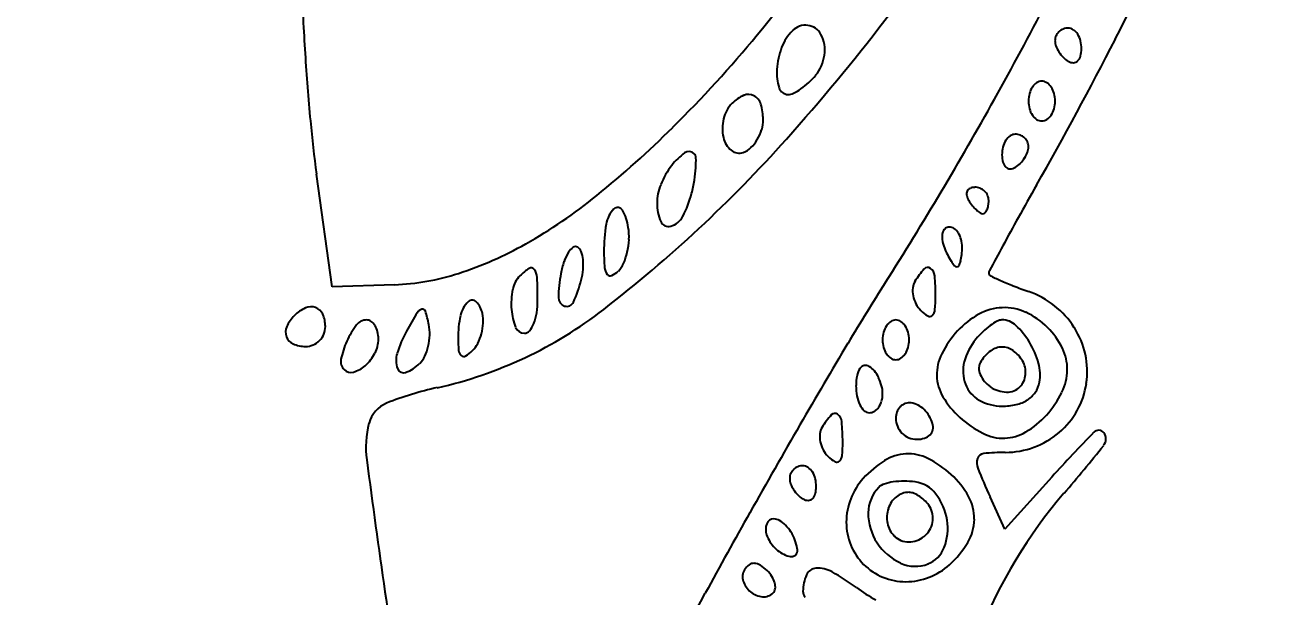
# Model space of a CAD drawing. Header units: millimetres. Extents: x 56222 to 3066687, y -650199 to -121287.
# Drawn here: x 141940.712 to 141941.892, y -185300.674 to -185300.135 of the extents above; entities that cross this region are included whole.
import ezdxf
from ezdxf import colors
from ezdxf.entities.mleader import LeaderData, LeaderLine
from ezdxf.math import Vec2, Vec3

# ---------------------------------------------------------------- set-up
doc = ezdxf.new("R2010")
doc.units = ezdxf.units.MM
doc.header["$MEASUREMENT"] = 0
doc.layers.add('$TD_AUDIT_GENERATED_(A0BDF17)', color=32, linetype='Continuous', lineweight=30)
doc.layers.add('Text', color=7, linetype='Continuous', lineweight=15)
doc.styles.add('style4', font='ARIALN.TTF')

msp = doc.modelspace()

# ---------------------------------------------------------------- linework, layer by layer
at = {"layer": '$TD_AUDIT_GENERATED_(A0BDF17)', "linetype": 'Continuous', "lineweight": 25, "ltscale": 2}
for p, q in [((141941.0011, -185300.3818, 0.5173), (141940.9864, -185300.2756, 0.5173)), ((141941.0597, -185300.3798, 0.5173), (141941.0011, -185300.3818, 0.5173)), ((141941.6786, -185300.5611, 0.5173), (141941.6345, -185300.6099, 0.5173)), ((141941.6345, -185300.6099, 0.5173), (141941.6206, -185300.5796, 0.5173))]:
    msp.add_line(p, q, dxfattribs=at)
for centre, radius, start, end in [((141937.6276, -185298.0482, 0.5173), 4.6163, 332.9383, 335.0112), ((141939.9998, -185298.9656, 0.5173), 1.9165, 318.2163, 326.9083), ((141938.4019, -185298.4131, 0.5173), 3.6876, 330.9274, 334.1172), ((141940.1528, -185299.1138, 0.5173), 1.619, 320.4555, 324.9707), ((141943.7537, -185299.9771, 0.5173), 2.7842, 182.4527, 183.8101), ((141941.4658, -185300.1719, 0.5173), 0.0443, 135.0022, 159.3788), ((141941.4469, -185300.1529, 0.5173), 0.0175, 82.9352, 135.0022), ((141941.447, -185300.1515, 0.5173), 0.0161, 27.5213, 82.9353), ((141941.6936, -185300.1503, 0.5173), 0.0119, 133.2605, 155.9284), ((141941.694, -185300.1507, 0.5173), 0.0126, 111.254, 133.2605), ((141941.6942, -185300.1513, 0.5173), 0.0132, 90.0022, 111.2539), ((141941.6942, -185300.1465, 0.5173), 0.00832, 55.065, 90.0022), ((141941.6904, -185300.152, 0.5173), 0.0151, 32.6794, 55.0652), ((141940.4937, -185299.3953, 0.5173), 1.1769, 314.7206, 320.4554), ((141941.4324, -185300.1592, 0.5173), 0.0326, 352.1114, 27.5212), ((141938.5738, -185298.5317, 0.5173), 3.5538, 330.4164, 332.9384), ((141941.6927, -185300.1499, 0.5173), 0.011, 155.9285, 180.0022), ((141941.6962, -185300.1499, 0.5173), 0.0145, 180.0021, 200.4918), ((141941.685, -185300.1555, 0.5173), 0.0215, 14.258, 32.6794), ((141941.6765, -185300.1576, 0.5173), 0.0302, 0.0022, 14.258), ((141943.6367, -185299.9848, 0.5173), 2.667, 183.8101, 185.1783), ((141941.493, -185300.1821, 0.5173), 0.0734, 159.3789, 176.0863), ((141941.4274, -185300.1585, 0.5173), 0.0376, 320.312, 352.1113), ((141941.7098, -185300.1448, 0.5173), 0.029, 200.4918, 212.6794), ((141941.7123, -185300.1433, 0.5173), 0.0319, 212.6795, 224.3651), ((141941.7075, -185300.1479, 0.5173), 0.0253, 224.3651, 238.2846), ((141941.6963, -185300.1619, 0.5173), 0.00984, 313.2606, 344.8711), ((141941.6803, -185300.1576, 0.5173), 0.0264, 344.871, 0.0021), ((141941.4665, -185300.1803, 0.5173), 0.0468, 176.0863, 197.4712), ((141941.699, -185300.1617, 0.5173), 0.00903, 238.2846, 269.9762), ((141941.699, -185300.1648, 0.5173), 0.00595, 269.9762, 313.2606), ((141941.4002, -185300.1359, 0.5173), 0.073, 312.8261, 320.312), ((141941.6692, -185300.1967, 0.5173), 0.00858, 90.0022, 123.7206), ((141941.6692, -185300.1967, 0.5173), 0.00858, 56.2837, 90.0021), ((141941.3931, -185300.2116, 0.5173), 0.011, 62.2768, 113.4987), ((141941.4304, -185300.1917, 0.5173), 0.00892, 197.4711, 270.0021), ((141941.4304, -185300.1888, 0.5173), 0.0118, 270.0022, 296.3366), ((141941.4116, -185300.1509, 0.5173), 0.0541, 296.3367, 304.8524), ((141941.4042, -185300.1402, 0.5173), 0.0671, 304.8524, 312.8261), ((141941.6847, -185300.2069, 0.5173), 0.028, 165.1598, 180.0022), ((141941.6773, -185300.2049, 0.5173), 0.0203, 146.312, 165.1598), ((141941.6726, -185300.2018, 0.5173), 0.0147, 123.7206, 146.312), ((141941.6659, -185300.2018, 0.5173), 0.0147, 33.6923, 56.2836), ((141941.6612, -185300.2049, 0.5173), 0.0203, 14.8445, 33.6923), ((141941.6538, -185300.2069, 0.5173), 0.028, 0.002, 14.8445), ((141941.3996, -185300.2308, 0.5173), 0.0309, 135.0021, 166.2579), ((141941.4028, -185300.2339, 0.5173), 0.0354, 113.4987, 135.0022), ((141941.392, -185300.2137, 0.5173), 0.0134, 17.1439, 62.2768), ((141941.3577, -185300.2243, 0.5173), 0.0492, 0.0021, 17.1439), ((141938.6449, -185298.5482, 0.5173), 3.4095, 327.5445, 330.9274), ((141941.6847, -185300.2069, 0.5173), 0.028, 180.002, 194.8445), ((141941.6538, -185300.2069, 0.5173), 0.028, 345.1598, 0.0022), ((141941.4071, -185300.2326, 0.5173), 0.0386, 166.2579, 192.7116), ((141941.3735, -185300.2243, 0.5173), 0.0335, 343.3675, 0.0022), ((141941.6773, -185300.2088, 0.5173), 0.0203, 194.8445, 213.6923), ((141941.6726, -185300.212, 0.5173), 0.0147, 213.6923, 236.2836), ((141941.6692, -185300.217, 0.5173), 0.00858, 236.2837, 270.0021), ((141941.6692, -185300.217, 0.5173), 0.00858, 270.0022, 303.7206), ((141941.6659, -185300.212, 0.5173), 0.0147, 303.7206, 326.312), ((141941.6612, -185300.2088, 0.5173), 0.0203, 326.312, 345.1598), ((141942.0316, -185300.1303, 0.5173), 1.0553, 185.1783, 187.9126), ((141940.6426, -185299.5457, 0.5173), 0.9653, 309.0089, 314.7205), ((141941.3675, -185300.2225, 0.5173), 0.0396, 328.7181, 343.3677), ((141940.4677, -185299.3838, 0.5173), 1.289, 307.7449, 318.2163), ((141941.391, -185300.2363, 0.5173), 0.0221, 192.7115, 230.0003), ((141941.3704, -185300.2242, 0.5173), 0.0363, 313.4167, 328.7181), ((141941.6535, -185300.2554, 0.5173), 0.0215, 147.3249, 165.7463), ((141941.6481, -185300.252, 0.5173), 0.0151, 124.9391, 147.3248), ((141941.6443, -185300.2464, 0.5173), 0.00832, 90.0021, 124.9392), ((141941.6443, -185300.2512, 0.5173), 0.0132, 68.7503, 90.0021), ((141941.6445, -185300.2507, 0.5173), 0.0126, 46.7438, 68.7503), ((141941.6449, -185300.2502, 0.5173), 0.0119, 24.0759, 46.7437), ((141941.6458, -185300.2498, 0.5173), 0.011, 0.0021, 24.0757), ((141941.364, -185300.2999, 0.5173), 0.054, 125.045, 143.0733), ((141941.337, -185300.2614, 0.5173), 0.00705, 45.0021, 125.045), ((141941.3379, -185300.2605, 0.5173), 0.00576, 1.7196, 45.0021), ((141941.3841, -185300.2445, 0.5173), 0.0114, 230.0003, 290.9958), ((141941.3804, -185300.2348, 0.5173), 0.0218, 290.9958, 313.4167), ((141941.662, -185300.2576, 0.5173), 0.0302, 165.7463, 180.0021), ((141941.6582, -185300.2576, 0.5173), 0.0264, 180.0022, 195.1333), ((141941.6287, -185300.2448, 0.5173), 0.029, 327.3248, 339.5125), ((141941.6423, -185300.2498, 0.5173), 0.0145, 339.5125, 0.0022), ((141941.3872, -185300.3173, 0.5173), 0.083, 143.0733, 157.4866), ((141941.2314, -185300.2621, 0.5173), 0.1124, 350.2188, 356.1212), ((141941.2485, -185300.2632, 0.5173), 0.0952, 356.1213, 1.7196), ((141941.6422, -185300.2619, 0.5173), 0.00984, 195.1332, 226.7437), ((141941.6395, -185300.2647, 0.5173), 0.00595, 226.7437, 270.0281), ((141941.6395, -185300.2616, 0.5173), 0.00903, 270.028, 301.7197), ((141941.631, -185300.2478, 0.5173), 0.0253, 301.7196, 315.6391), ((141941.6262, -185300.2432, 0.5173), 0.0319, 315.6392, 327.3248), ((141941.1735, -185300.2521, 0.5173), 0.1712, 345.9128, 350.2187), ((141941.3527, -185300.3031, 0.5173), 0.0457, 157.4866, 180.0021), ((141941.2444, -185300.2699, 0.5173), 0.0981, 332.3291, 345.9129), ((141941.6049, -185300.2943, 0.5173), 0.00647, 156.2055, 192.8338), ((141941.6039, -185300.2939, 0.5173), 0.00534, 114.8786, 156.2055), ((141941.6061, -185300.2986, 0.5173), 0.0105, 90.0022, 114.8786), ((141941.6061, -185300.3019, 0.5173), 0.0139, 68.6738, 90.0021), ((141941.6063, -185300.3014, 0.5173), 0.0133, 46.6439, 68.6737), ((141941.6067, -185300.3009, 0.5173), 0.0127, 23.9905, 46.6438), ((141945.6153, -185302.5291, 0.5173), 4.5433, 150.4165, 150.8602), ((141940.9434, -185299.917, 0.5173), 0.4875, 299.4858, 309.0088), ((141941.27, -185300.312, 0.5173), 0.00498, 29.5209, 135.1826), ((141941.3505, -185300.3031, 0.5173), 0.0435, 180.0021, 203.3467), ((141941.6139, -185300.2923, 0.5173), 0.0157, 192.8337, 211.7196), ((141941.6427, -185300.2745, 0.5173), 0.0496, 211.7197, 218.4798), ((141941.6341, -185300.2814, 0.5173), 0.0385, 218.4797, 226.6439), ((141941.602, -185300.3025, 0.5173), 0.0171, 336.2054, 350.3439), ((141941.6076, -185300.3005, 0.5173), 0.0117, 0.0022, 23.9906), ((141941.5908, -185300.3005, 0.5173), 0.0285, 350.3439, 0.0021), ((141941.2851, -185300.327, 0.5173), 0.0263, 135.1827, 170.6989), ((141941.2331, -185300.3329, 0.5173), 0.0474, 8.6121, 29.521), ((141941.3147, -185300.3067, 0.5173), 0.0187, 286.0171, 332.329), ((141941.6279, -185300.2879, 0.5173), 0.0295, 226.644, 235.4492), ((141941.6138, -185300.3084, 0.5173), 0.00464, 235.4493, 270.0021), ((141941.6138, -185300.3102, 0.5173), 0.00285, 270.0021, 317.6504), ((141941.6084, -185300.3053, 0.5173), 0.0101, 317.6504, 336.2054), ((141943.8019, -185301.5181, 0.5173), 2.4671, 150.8602, 151.5611), ((141941.4183, -185300.3489, 0.5173), 0.1613, 170.6989, 180.0021), ((141941.2219, -185300.3346, 0.5173), 0.0587, 357.2985, 8.6121), ((141941.3177, -185300.3172, 0.5173), 0.00775, 203.3467, 286.017), ((141941.5836, -185300.3331, 0.5173), 0.00808, 131.8237, 165.3202), ((141941.5822, -185300.3315, 0.5173), 0.00601, 90.0021, 131.8237), ((141941.5822, -185300.3336, 0.5173), 0.0081, 55.2784, 90.0022), ((141941.5785, -185300.3389, 0.5173), 0.0145, 32.8542, 55.2785), ((141941.0123, -185300.0388, 0.5173), 0.3475, 288.0782, 299.4858), ((141941.2125, -185300.3341, 0.5173), 0.0682, 347.1788, 357.2985), ((141941.5906, -185300.3349, 0.5173), 0.0153, 165.3201, 188.1893), ((141941.6083, -185300.3324, 0.5173), 0.0332, 188.1894, 200.9958), ((141941.5734, -185300.3422, 0.5173), 0.0206, 14.3582, 32.8543), ((141941.5654, -185300.3443, 0.5173), 0.0289, 0.0021, 14.3581), ((141941.2568, -185300.3703, 0.5173), 0.0393, 147.6258, 161.6448), ((141941.2375, -185300.3581, 0.5173), 0.0165, 124.8643, 147.6259), ((141941.2303, -185300.3477, 0.5173), 0.00386, 58.2846, 124.8644), ((141941.2281, -185300.3513, 0.5173), 0.00802, 19.7345, 58.2848), ((141941.2048, -185300.3596, 0.5173), 0.0327, 6.1725, 19.7344), ((141941.4342, -185300.3489, 0.5173), 0.1772, 180.0022, 184.7211), ((141941.2212, -185300.3361, 0.5173), 0.0592, 336.4643, 347.1789), ((141941.6628, -185300.3114, 0.5173), 0.0916, 200.9957, 205.8903), ((141941.6319, -185300.3265, 0.5173), 0.0572, 205.8903, 212.8542), ((141941.555, -185300.3476, 0.5173), 0.0391, 345.3202, 354.3314), ((141941.5216, -185300.3443, 0.5173), 0.0727, 354.3315, 0.0021), ((141949.2768, -185304.4832, 0.5173), 8.6934, 151.56105, 151.73477), ((141941.213, -185300.4064, 0.5173), 0.0496, 122.1688, 135.0022), ((141941.1885, -185300.3675, 0.5173), 0.0036, 36.0295, 122.1689), ((141941.1801, -185300.3736, 0.5173), 0.014, 2.7127, 36.0295), ((141941.3051, -185300.3864, 0.5173), 0.0903, 161.6448, 169.1799), ((141941.1747, -185300.3596, 0.5173), 0.063, 345.3472, 354.5998), ((141941.1909, -185300.3611, 0.5173), 0.0467, 354.5997, 6.1725), ((141941.2704, -185300.3624, 0.5173), 0.0129, 184.7212, 216.8255), ((141941.2541, -185300.3505, 0.5173), 0.0233, 315.0022, 336.4643), ((141941.6189, -185300.4192, 0.5173), 0.0812, 138.0795, 148.2847), ((141941.5619, -185300.368, 0.5173), 0.00445, 54.3919, 138.0795), ((141941.5589, -185300.3722, 0.5173), 0.00963, 5.2579, 54.392), ((141941.6214, -185300.3332, 0.5173), 0.0447, 212.8543, 219.8864), ((141941.5894, -185300.36, 0.5173), 0.00303, 219.8863, 270.0021), ((141941.5894, -185300.3609, 0.5173), 0.0021, 270.0022, 334.6191), ((141941.5691, -185300.3513, 0.5173), 0.0246, 334.619, 345.3203), ((141941.0523, -185300.1615, 0.5173), 0.2184, 271.9217, 288.0782), ((141941.1957, -185300.3891, 0.5173), 0.0251, 135.0021, 168.7319), ((141940.7439, -185300.3943, 0.5173), 0.4507, 0.0022, 2.7126), ((141941.3468, -185300.3943, 0.5173), 0.1327, 169.18, 178.9199), ((141941.1171, -185300.3445, 0.5173), 0.1225, 335.0703, 345.3471), ((141941.263, -185300.368, 0.5173), 0.00352, 216.8255, 293.8582), ((141941.2561, -185300.3525, 0.5173), 0.0204, 293.8581, 315.0021), ((141943.4595, -185301.6102, 0.5173), 2.2963, 147.5446, 149.2125), ((141941.5628, -185300.3845, 0.5173), 0.0151, 148.2847, 173.5207), ((141941.3602, -185300.3905, 0.5173), 0.2091, 0.0022, 5.2578), ((141941.6252, -185300.3692, 0.5173), 0.00589, 151.7347, 180.0021), ((141941.6215, -185300.3692, 0.5173), 0.00217, 180.0022, 244.0673), ((141941.7815, -185300.0402, 0.5173), 0.368, 244.0672, 245.7533), ((141941.7307, -185300.153, 0.5173), 0.2444, 245.7533, 248.8354), ((141941.2398, -185300.3979, 0.5173), 0.0701, 168.732, 184.4008), ((141941.5716, -185300.3855, 0.5173), 0.024, 173.5207, 191.3367), ((141941.8053, -185299.9603, 0.5173), 0.451, 248.8353, 250.7835), ((141941.6292, -185300.4653, 0.5173), 0.0838, 32.4903, 70.7835), ((141940.9812, -185300.4135, 0.5173), 0.0129, 70.3483, 114.0564), ((141940.9816, -185300.4123, 0.5173), 0.0116, 23.6789, 70.3483), ((141941.1479, -185300.4146, 0.5173), 0.0266, 135.1011, 167.7272), ((141941.1329, -185300.3997, 0.5173), 0.00545, 44.1523, 135.1011), ((141941.1209, -185300.4114, 0.5173), 0.0222, 11.4613, 44.1523), ((141941.1158, -185300.3943, 0.5173), 0.0788, 351.2674, 0.0022), ((141941.2224, -185300.392, 0.5173), 0.00825, 178.9199, 252.3363), ((141941.222, -185300.3933, 0.5173), 0.0069, 252.3363, 335.0704), ((141941.575, -185300.3849, 0.5173), 0.0274, 191.3367, 207.9741), ((141941.5742, -185300.3853, 0.5173), 0.0266, 207.9741, 225.0022), ((141941.4284, -185300.3905, 0.5173), 0.1409, 354.7662, 0.0021), ((141941.6339, -185300.4511, 0.5173), 0.0497, 92.1776, 118.7087), ((141941.6339, -185300.4498, 0.5173), 0.0484, 65.2176, 92.1777), ((141940.99, -185300.4333, 0.5173), 0.0346, 135.0021, 155.948), ((141940.99, -185300.4333, 0.5173), 0.0346, 114.0563, 135.0022), ((141940.9658, -185300.4192, 0.5173), 0.0289, 0.0022, 23.6789), ((141941.0335, -185300.4248, 0.5173), 0.0118, 90.0022, 142.7887), ((141941.0335, -185300.4202, 0.5173), 0.00723, 53.9584, 90.0021), ((141941.6072, -185300.7188, 0.5173), 0.612, 149.2802, 151.1411), ((141941.0875, -185300.41, 0.5173), 0.00747, 105.9764, 149.2803), ((141941.0862, -185300.4055, 0.5173), 0.00276, 17.0336, 105.9763), ((141940.9508, -185300.447, 0.5173), 0.1444, 11.7944, 17.0338), ((141941.0131, -185300.0883, 0.5173), 0.3981, 282.6165, 307.7449), ((141941.2188, -185300.4301, 0.5173), 0.0992, 167.7273, 180.0021), ((141941.1083, -185300.4139, 0.5173), 0.035, 356.473, 11.4613), ((141941.2255, -185300.399, 0.5173), 0.0557, 184.4008, 202.0375), ((141941.1482, -185300.3992, 0.5173), 0.046, 338.2007, 351.2674), ((141941.5318, -185300.4216, 0.5173), 0.00858, 90.0022, 123.7206), ((141941.5318, -185300.4216, 0.5173), 0.00858, 56.2837, 90.0021), ((141941.579, -185300.3805, 0.5173), 0.0334, 225.0022, 239.3319), ((141941.5638, -185300.4062, 0.5173), 0.00348, 239.332, 314.332), ((141941.5602, -185300.4026, 0.5173), 0.00853, 314.332, 354.7662), ((141941.6469, -185300.4749, 0.5173), 0.0768, 118.7087, 137.8574), ((141941.6318, -185300.4226, 0.5173), 0.0096, 90.0021, 118.8072), ((141941.6318, -185300.4322, 0.5173), 0.0193, 46.9928, 90.0021), ((141941.6244, -185300.4703, 0.5173), 0.0711, 45.0022, 65.2176), ((141940.9702, -185300.4245, 0.5173), 0.0129, 155.9478, 199.656), ((141940.9761, -185300.4192, 0.5173), 0.0186, 337.378, 0.0021), ((141941.0882, -185300.4663, 0.5173), 0.0805, 142.7887, 155.6144), ((141941.0296, -185300.4256, 0.5173), 0.0139, 31.7896, 53.9583), ((141941.0243, -185300.4289, 0.5173), 0.0202, 13.7547, 31.7896), ((141941.0157, -185300.431, 0.5173), 0.029, 0.0021, 13.7546), ((141941.1745, -185300.4803, 0.5173), 0.1179, 151.1411, 162.2677), ((141941.0514, -185300.4259, 0.5173), 0.0416, 358.112, 11.7945), ((141941.0936, -185300.413, 0.5173), 0.0498, 344.9543, 356.4729), ((141941.1821, -185300.4166, 0.5173), 0.00892, 202.0375, 270.0021), ((141941.1821, -185300.4193, 0.5173), 0.00615, 270.0021, 321.046), ((141941.166, -185300.4064, 0.5173), 0.0268, 321.046, 338.2008), ((141941.5473, -185300.4317, 0.5173), 0.028, 165.1598, 180.0022), ((141941.5399, -185300.4298, 0.5173), 0.0203, 146.312, 165.1598), ((141941.5352, -185300.4266, 0.5173), 0.0147, 123.7206, 146.312), ((141941.5285, -185300.4266, 0.5173), 0.0147, 33.6923, 56.2836), ((141941.5238, -185300.4298, 0.5173), 0.0203, 14.8445, 33.6923), ((141941.5164, -185300.4317, 0.5173), 0.028, 0.002, 14.8445), ((141941.6645, -185300.4907, 0.5173), 0.1005, 137.8574, 152.9246), ((141941.672, -185300.4848, 0.5173), 0.0841, 133.8501, 140.3121), ((141941.6631, -185300.4755, 0.5173), 0.0712, 126.5312, 133.8502), ((141941.6546, -185300.464, 0.5173), 0.0569, 118.8072, 126.5312), ((141941.5954, -185300.4713, 0.5173), 0.0726, 30.9453, 46.9928), ((141941.6219, -185300.4728, 0.5173), 0.0746, 26.4774, 45.0021), ((141941.6348, -185300.4617, 0.5173), 0.0772, 351.7678, 32.4902), ((141940.969, -185300.4249, 0.5173), 0.0116, 199.656, 246.3254), ((141940.976, -185300.409, 0.5173), 0.0289, 246.3254, 270.0021), ((141940.976, -185300.4194, 0.5173), 0.0186, 270.0022, 292.6263), ((141940.9759, -185300.4191, 0.5173), 0.0189, 292.6262, 315.0021), ((141940.9759, -185300.4191, 0.5173), 0.0189, 315.0021, 337.3781), ((141941.0873, -185300.4659, 0.5173), 0.0795, 155.6143, 168.5001), ((141941.0158, -185300.431, 0.5173), 0.0289, 332.6118, 0.0021), ((141941.0396, -185300.4255, 0.5173), 0.0534, 346.7729, 358.1121), ((141941.2329, -185300.4301, 0.5173), 0.1133, 180.0022, 185.9071), ((141941.1145, -185300.4231, 0.5173), 0.0265, 315.0021, 333.1964), ((141941.0958, -185300.4136, 0.5173), 0.0475, 333.1965, 344.9542), ((141947.6359, -185304.0986, 0.5173), 7.1579, 149.21253, 149.92735), ((141941.5473, -185300.4317, 0.5173), 0.028, 180.002, 194.8445), ((141941.5164, -185300.4317, 0.5173), 0.028, 345.1598, 0.0022), ((141941.6506, -185300.4671, 0.5173), 0.0563, 140.312, 165.0128), ((141941.5878, -185300.4758, 0.5173), 0.0814, 15.6467, 30.9453), ((141941.0048, -185300.4253, 0.5173), 0.0412, 311.6357, 332.6118), ((141941.0824, -185300.4509, 0.5173), 0.0212, 162.2676, 201.877), ((141941.0665, -185300.437, 0.5173), 0.0241, 315.0022, 334.9763), ((141941.0442, -185300.4266, 0.5173), 0.0487, 334.9762, 346.7729), ((141941.1275, -185300.441, 0.5173), 0.00735, 185.9071, 229.3396), ((141941.125, -185300.4439, 0.5173), 0.00351, 229.3396, 301.5566), ((141941.1086, -185300.4171, 0.5173), 0.0349, 301.5566, 315.0022), ((141941.5399, -185300.4337, 0.5173), 0.0203, 194.8445, 213.6923), ((141941.5352, -185300.4368, 0.5173), 0.0147, 213.6923, 236.2836), ((141941.5285, -185300.4368, 0.5173), 0.0147, 303.7206, 326.312), ((141941.5238, -185300.4337, 0.5173), 0.0203, 326.312, 345.1598), ((141941.613, -185300.4644, 0.5173), 0.0426, 152.9247, 181.5295), ((141941.6422, -185300.4704, 0.5173), 0.0353, 126.5517, 148.2846), ((141941.6319, -185300.4564, 0.5173), 0.0179, 90.4548, 126.5517), ((141941.6319, -185300.4561, 0.5173), 0.0176, 53.996, 90.4548), ((141941.6222, -185300.4695, 0.5173), 0.0341, 31.7197, 53.996), ((141941.6487, -185300.4595, 0.5173), 0.0446, 359.2768, 26.4773), ((141941.0199, -185300.4522, 0.5173), 0.0107, 168.5001, 225.0022), ((141941.0188, -185300.4533, 0.5173), 0.00912, 225.0022, 285.0984), ((141941.014, -185300.4356, 0.5173), 0.0274, 285.0984, 311.6356), ((141941.0685, -185300.4565, 0.5173), 0.00625, 201.877, 290.2164), ((141941.0583, -185300.4289, 0.5173), 0.0356, 290.2164, 315.0022), ((141941.5123, -185300.4687, 0.5173), 0.0173, 145.2426, 169.0403), ((141941.5039, -185300.4628, 0.5173), 0.00709, 104.101, 145.2427), ((141941.5036, -185300.4619, 0.5173), 0.00614, 58.2847, 104.1011), ((141941.4972, -185300.4723, 0.5173), 0.0183, 38.1115, 58.2846), ((141941.5318, -185300.4419, 0.5173), 0.00858, 236.2837, 270.0021), ((141941.5318, -185300.4419, 0.5173), 0.00858, 270.0022, 303.7206), ((141941.6289, -185300.4612, 0.5173), 0.0338, 165.0128, 201.2231), ((141941.6238, -185300.459, 0.5173), 0.0137, 148.2846, 202.7949), ((141941.6354, -185300.4613, 0.5173), 0.0185, 11.619, 31.7196), ((141941.6316, -185300.4621, 0.5173), 0.0224, 354.1899, 11.6191), ((141941.6287, -185300.4643, 0.5173), 0.039, 349.1015, 15.6467), ((141941.6447, -185300.4594, 0.5173), 0.0486, 333.4458, 359.2768), ((141941.5434, -185300.4747, 0.5173), 0.049, 169.0402, 180.0022), ((141941.4834, -185300.4831, 0.5173), 0.0359, 25.9066, 38.1116), ((141941.4805, -185300.4845, 0.5173), 0.0391, 14.1648, 25.9065), ((141941.6107, -185300.4645, 0.5173), 0.0403, 181.5295, 211.1261), ((141941.6353, -185300.4542, 0.5173), 0.0261, 202.7949, 236.5213), ((141941.6368, -185300.4641, 0.5173), 0.0168, 315.0021, 336.5449), ((141941.6322, -185300.4621, 0.5173), 0.0219, 336.5451, 354.19), ((141941.6417, -185300.4668, 0.5173), 0.0258, 326.0736, 349.1014), ((141941.1695, -185300.787, 0.5173), 0.318, 102.6166, 111.6211), ((141941.5475, -185300.4747, 0.5173), 0.0532, 180.0021, 190.6743), ((141941.4889, -185300.4824, 0.5173), 0.0305, 0.0021, 14.1647), ((141941.4936, -185300.4824, 0.5173), 0.0258, 344.524, 0.0021), ((141941.625, -185300.4627, 0.5173), 0.0297, 201.2231, 240.4618), ((141941.6373, -185300.4511, 0.5173), 0.0299, 236.5213, 267.5166), ((141941.6368, -185300.4641, 0.5173), 0.0169, 267.5165, 315.0022), ((141941.6423, -185300.4673, 0.5173), 0.025, 302.5342, 326.0736), ((141941.6028, -185300.4385, 0.5173), 0.0955, 317.8574, 333.4458), ((141941.6377, -185300.4621, 0.5173), 0.0743, 310.0682, 351.7678), ((141941.0625, -185300.517, 0.5173), 0.0275, 111.6212, 165.6455), ((141941.5278, -185300.4784, 0.5173), 0.0331, 190.6743, 205.9065), ((141941.5161, -185300.4841, 0.5173), 0.0201, 205.9065, 225.721), ((141941.504, -185300.487, 0.5173), 0.0143, 302.4796, 325.2426), ((141941.4999, -185300.4842, 0.5173), 0.0192, 325.2426, 344.524), ((141941.5478, -185300.5056, 0.5173), 0.016, 136.8102, 180.0021), ((141941.5446, -185300.5026, 0.5173), 0.0116, 81.872, 136.8103), ((141941.5433, -185300.512, 0.5173), 0.0211, 44.2827, 81.872), ((141941.6502, -185300.4406, 0.5173), 0.0865, 211.126, 227.8575), ((141941.6318, -185300.4508, 0.5173), 0.0434, 240.4619, 270.0021), ((141941.6318, -185300.4317, 0.5173), 0.0625, 270.0022, 282.4122), ((141941.6382, -185300.4607, 0.5173), 0.0327, 282.4121, 302.5341), ((141941.5315, -185300.5567, 0.5173), 0.0812, 138.0795, 148.2847), ((141941.4744, -185300.5054, 0.5173), 0.00445, 54.3919, 138.0795), ((141941.4714, -185300.5096, 0.5173), 0.00963, 5.2579, 54.392), ((141941.5069, -185300.4936, 0.5173), 0.00683, 225.721, 270.0022), ((141941.5069, -185300.4915, 0.5173), 0.00887, 270.0021, 302.4796), ((141941.5515, -185300.5056, 0.5173), 0.0196, 180.0021, 202.6262), ((141941.5335, -185300.5216, 0.5173), 0.0348, 18.4371, 44.2826), ((141941.6596, -185300.4302, 0.5173), 0.1005, 227.8574, 242.9246), ((141941.6095, -185300.4445, 0.5173), 0.0865, 301.126, 317.8575), ((141941.1248, -185300.533, 0.5173), 0.0919, 165.6455, 187.3904), ((141948.1165, -185304.3769, 0.5173), 7.7132, 149.92732, 150.63435), ((141941.4753, -185300.5219, 0.5173), 0.0151, 148.2847, 173.5207), ((141941.2727, -185300.5279, 0.5173), 0.2091, 0.0022, 5.2578), ((141941.5517, -185300.5055, 0.5173), 0.0199, 202.6262, 225.0022), ((141941.5573, -185300.5142, 0.5173), 0.00972, 315.0021, 347.8979), ((141941.5563, -185300.514, 0.5173), 0.0107, 347.8981, 18.4371), ((141941.6333, -185300.484, 0.5173), 0.0403, 271.5295, 301.1261), ((141941.6344, -185300.4582, 0.5173), 0.0795, 270.3921, 310.0682), ((141942.9661, -185301.7241, 0.5173), 1.735, 135.9967, 137.9062), ((141941.7227, -185300.5233, 0.5173), 0.00637, 37.5077, 135.9968), ((141941.7202, -185300.5251, 0.5173), 0.00945, 321.285, 37.5077), ((141941.4842, -185300.5229, 0.5173), 0.024, 173.5207, 191.3367), ((141941.4875, -185300.5223, 0.5173), 0.0274, 191.3367, 207.9741), ((141941.341, -185300.5279, 0.5173), 0.1409, 354.7662, 0.0021), ((141941.5517, -185300.5055, 0.5173), 0.0199, 225.0021, 247.3781), ((141941.5516, -185300.5058, 0.5173), 0.0196, 247.3781, 270.0021), ((141941.5516, -185300.5017, 0.5173), 0.0237, 270.0021, 287.6363), ((141941.5548, -185300.5117, 0.5173), 0.0132, 287.6363, 315.0022), ((141941.6332, -185300.4818, 0.5173), 0.0426, 242.9247, 271.5295), ((141940.3073, -185299.3926, 0.5173), 1.8203, 319.4399, 321.285), ((141941.4868, -185300.5227, 0.5173), 0.0266, 207.9741, 225.0021), ((141941.4916, -185300.5179, 0.5173), 0.0334, 225.0022, 239.3319), ((141941.4728, -185300.54, 0.5173), 0.00853, 314.332, 354.7662), ((141941.5432, -185300.58, 0.5173), 0.041, 92.6318, 122.3541), ((141941.5433, -185300.5804, 0.5173), 0.0414, 63.0852, 92.6317), ((141941.6153, -185300.5457, 0.5173), 0.00695, 95.9538, 161.1824), ((141941.6363, -185300.7479, 0.5173), 0.2102, 90.3921, 95.9537), ((141949.0452, -185299.5056, 0.5173), 8.0786, 187.39041, 188.28032), ((141941.4438, -185300.5625, 0.5173), 0.0119, 133.2605, 155.9284), ((141941.4442, -185300.563, 0.5173), 0.0126, 111.254, 133.2605), ((141941.4444, -185300.5635, 0.5173), 0.0132, 90.0022, 111.2539), ((141941.4444, -185300.5587, 0.5173), 0.00832, 55.065, 90.0022), ((141941.4405, -185300.5643, 0.5173), 0.0151, 32.6794, 55.0652), ((141941.4763, -185300.5436, 0.5173), 0.00348, 239.332, 314.332), ((141941.5738, -185300.6281, 0.5173), 0.098, 122.3542, 137.8574), ((141941.5165, -185300.6331, 0.5173), 0.1006, 47.8574, 63.0851), ((141941.6209, -185300.5477, 0.5173), 0.0129, 161.1823, 202.2856), ((141942.3139, -185300.2637, 0.5173), 0.7619, 202.2858, 204.4976), ((141941.4429, -185300.5621, 0.5173), 0.011, 155.9285, 180.0022), ((141941.4464, -185300.5621, 0.5173), 0.0145, 180.0021, 200.4918), ((141941.4352, -185300.5677, 0.5173), 0.0215, 14.258, 32.6794), ((141941.4267, -185300.5699, 0.5173), 0.0302, 0.0022, 14.258), ((141941.5468, -185300.6037, 0.5173), 0.0616, 137.8574, 179.8282), ((141941.5376, -185300.6192, 0.5173), 0.0543, 98.6178, 107.9319), ((141941.5396, -185300.6327, 0.5173), 0.0679, 89.9828, 98.6177), ((141941.5396, -185300.6384, 0.5173), 0.0736, 81.8559, 89.9828), ((141941.5459, -185300.595, 0.5173), 0.0298, 37.3334, 81.8558), ((141941.5297, -185300.6185, 0.5173), 0.0809, 29.1346, 47.8574), ((141941.46, -185300.5571, 0.5173), 0.029, 200.4918, 212.6794), ((141941.4624, -185300.5555, 0.5173), 0.0319, 212.6795, 224.3651), ((141941.4577, -185300.5601, 0.5173), 0.0253, 224.3651, 238.2846), ((141941.4465, -185300.5742, 0.5173), 0.00984, 313.2606, 344.8711), ((141941.4305, -185300.5699, 0.5173), 0.0264, 344.871, 0.0021), ((141941.5397, -185300.5946, 0.5173), 0.0338, 135.0022, 180.1291), ((141941.5249, -185300.5798, 0.5173), 0.0129, 107.9318, 135.0021), ((141941.5443, -185300.5944, 0.5173), 0.0191, 90.0021, 128.5756), ((141941.5443, -185300.5877, 0.5173), 0.0123, 66.949, 90.0021), ((141941.5375, -185300.6038, 0.5173), 0.0298, 55.0241, 66.9489), ((141941.5263, -185300.6099, 0.5173), 0.0544, 8.9065, 37.3334), ((141942.0491, -185300.8834, 0.5173), 0.4725, 139.4399, 158.2606), ((141941.4492, -185300.5739, 0.5173), 0.00903, 238.2846, 269.9762), ((141941.4492, -185300.577, 0.5173), 0.00595, 269.9762, 313.2606), ((141941.5473, -185300.5981, 0.5173), 0.0238, 128.5757, 161.2985), ((141941.5347, -185300.6078, 0.5173), 0.0347, 43.8586, 55.024), ((141941.5373, -185300.6053, 0.5173), 0.0311, 31.7197, 43.8587), ((141941.5465, -185300.5996, 0.5173), 0.0203, 348.5292, 31.7196), ((141941.5631, -185300.5999, 0.5173), 0.0426, 358.9002, 29.1346), ((141946.0512, -185303.2147, 0.5173), 5.3434, 150.6344, 151.5653), ((141941.4171, -185300.6076, 0.5173), 0.00728, 90.0021, 158.9651), ((141941.4171, -185300.6106, 0.5173), 0.0102, 59.2169, 90.0022), ((141941.4075, -185300.6265, 0.5173), 0.0288, 45.0103, 59.2168), ((141941.5579, -185300.5946, 0.5173), 0.0521, 180.1292, 212.8245), ((141941.5498, -185300.599, 0.5173), 0.0264, 161.2984, 192.0205), ((141941.5295, -185300.6094, 0.5173), 0.0512, 339.4088, 8.9064), ((141941.5613, -185300.5999, 0.5173), 0.0445, 329.4442, 358.9001), ((141941.424, -185300.6103, 0.5173), 0.0147, 158.9651, 199.9093), ((141941.4014, -185300.6327, 0.5173), 0.0375, 32.4435, 45.0103), ((141941.3972, -185300.6354, 0.5173), 0.0425, 20.9958, 32.4436), ((141941.541, -185300.6037, 0.5173), 0.0558, 179.8281, 225.0022), ((141941.5474, -185300.5995, 0.5173), 0.024, 192.0206, 225.0021), ((141941.5436, -185300.599, 0.5173), 0.0233, 309.5242, 348.5292), ((141941.4425, -185300.6036, 0.5173), 0.0344, 199.9092, 224.1905), ((141941.3942, -185300.6365, 0.5173), 0.0456, 10.6144, 20.9958), ((141941.5577, -185300.5947, 0.5173), 0.0518, 212.8245, 245.6162), ((141941.5441, -185300.6028, 0.5173), 0.0193, 225.0021, 269.6115), ((141941.5441, -185300.5997, 0.5173), 0.0224, 269.6115, 309.5242), ((141941.5215, -185300.5764, 0.5173), 0.0906, 312.1468, 329.4443), ((141941.4389, -185300.6072, 0.5173), 0.0293, 224.1904, 251.5672), ((141941.4337, -185300.6227, 0.5173), 0.013, 251.5671, 276.2847), ((141941.4347, -185300.6314, 0.5173), 0.00415, 276.2846, 333.9503), ((141941.4309, -185300.6296, 0.5173), 0.0083, 333.9503, 10.6143), ((141941.5527, -185300.6181, 0.5173), 0.0263, 290.9957, 339.4088), ((141941.4002, -185300.6551, 0.5173), 0.0127, 148.2847, 197.6531), ((141941.4038, -185300.6573, 0.5173), 0.017, 126.6626, 148.2847), ((141941.3984, -185300.65, 0.5173), 0.00785, 88.2352, 126.6628), ((141941.3983, -185300.6532, 0.5173), 0.011, 57.2359, 88.2352), ((141941.3835, -185300.6762, 0.5173), 0.0384, 45.0021, 57.2359), ((141941.3875, -185300.6722, 0.5173), 0.0328, 32.2555, 45.0021), ((141941.4574, -185300.6574, 0.5173), 0.0106, 93.8558, 155.7322), ((141941.4585, -185300.674, 0.5173), 0.0272, 60.6769, 93.8558), ((141941.541, -185300.6037, 0.5173), 0.0558, 225.0021, 270.1762), ((141941.5502, -185300.6114, 0.5173), 0.0336, 245.6161, 290.9958), ((141941.541, -185300.5979, 0.5173), 0.0616, 270.1761, 312.1469), ((141941.4085, -185300.6524, 0.5173), 0.0214, 197.6531, 231.0667), ((141941.3966, -185300.6664, 0.5173), 0.022, 15.0517, 32.2555), ((141941.4039, -185300.6645, 0.5173), 0.0145, 353.442, 15.0516), ((141941.4819, -185300.6685, 0.5173), 0.0375, 155.7322, 180.0021), ((141941.3647, -185300.8411, 0.5173), 0.2189, 53.5254, 60.677), ((141943.303, -185300.3413, 0.5173), 2.2759, 188.2802, 191.152), ((141938.8457, -185299.3131, 0.5173), 2.8506, 328.7212, 331.5653), ((141941.4083, -185300.6527, 0.5173), 0.0211, 231.0667, 264.8243), ((141941.4075, -185300.6613, 0.5173), 0.0124, 264.8243, 315.0022), ((141941.4116, -185300.6654, 0.5173), 0.00669, 315.002, 353.4418), ((141941.4527, -185300.6685, 0.5173), 0.00828, 180.0022, 221.7208), ((141941.5856, -185300.5423, 0.5173), 0.1527, 233.5254, 241.6159)]:
    msp.add_arc(centre, radius, start, end, dxfattribs=at)

# ---------------------------------------------------------------- leaders
at = {"layer": 'Text', "color": 1, "lineweight": 0, "ltscale": 20}
ml = msp.add_multileader_mtext('Standard', dxfattribs=at)
ml.set_content('wooden frame', color=1, style='style4')
ml.set_leader_properties()
ml.build(insert=Vec2(0, 0))
ml.multileader.update_dxf_attribs({"dogleg_length": 2.0246, "arrow_head_size": 2})
ctx = ml.context
ctx.base_point, ctx.char_height, ctx.arrow_head_size, ctx.landing_gap_size, ctx.plane_origin = Vec3(141950.8583, -185296.1705, 0.2586), 3, 2, 0.4, Vec3(141883.8228, -185296.1705, 0.2586)
notes = []
notes.append((ctx, [(0, (1, 1, 0), (141948.8337, -185296.1705, 0.2586), (1, 0), 2.0246, [(0, [(141939.0557, -185296.2222, 0.2586)], 0, [])])]))
ctx.mtext.insert = Vec3(141951.2583, -185294.646, 0.2586)
for ctx, leaders in notes:
    for number, flags, end, landing, length, lines in leaders:
        leader = LeaderData()
        leader.index, (leader.has_last_leader_line, leader.has_dogleg_vector, leader.attachment_direction) = number, flags
        leader.last_leader_point, leader.dogleg_vector, leader.dogleg_length = Vec3(end), Vec3(landing), length
        for number, points, colour, breaks in lines:
            line = LeaderLine()
            line.index, line.vertices, line.color, line.breaks = number, Vec3.list(points), colors.encode_raw_color(colour), breaks
            leader.lines.append(line)
        ctx.leaders.append(leader)

doc.saveas('drawing.dxf')
